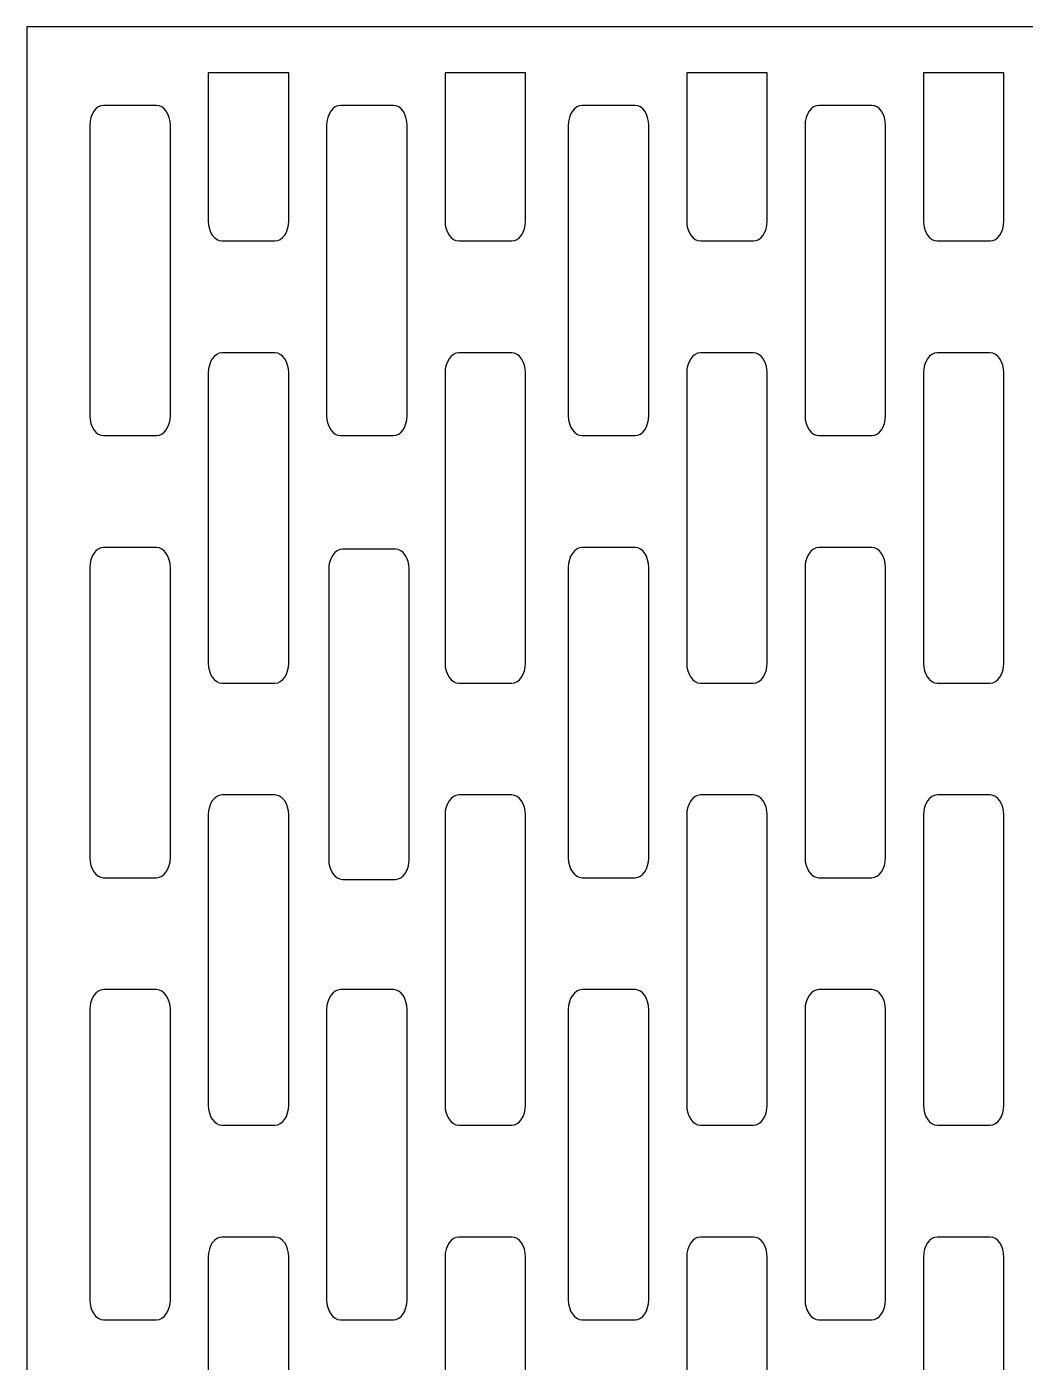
# Model space of a CAD drawing. Header units: centimetres. Extents: x -27 to -22, y -3.9 to 9.
# Drawn here: x -26.999 to -24.52, y 5.683 to 9.001 of the extents above; entities that cross this region are included whole.
import ezdxf

# ---------------------------------------------------------------- set-up
doc = ezdxf.new("R2010")
doc.units = ezdxf.units.CM
doc.header["$MEASUREMENT"] = 0
doc.layers.add('layer 1', color=7, linetype='Continuous')

msp = doc.modelspace()

# ---------------------------------------------------------------- linework, layer by layer
at = {"layer": 'layer 1', "color": 250, "lineweight": 30}
for points, knots in [([(-26.99913, 9.00078), (-26.99913, 9.00078), (-22.04045, 9.00078), (-22.04045, 9.00078), (-22.04045, 9.00078), (-22.04045, 9.00078), (-22.04045, -3.85302), (-22.04045, -3.85302), (-22.04045, -3.85302), (-22.04045, -3.85302), (-26.99913, -3.85302), (-26.99913, -3.85302), (-26.99913, -3.85302), (-26.99913, -3.85302), (-26.99913, 9.00078), (-26.99913, 9.00078)], [0, 0, 0, 0, 0.2, 0.2, 0.2, 0.2, 0.4, 0.4, 0.4, 0.4, 0.6, 0.6, 0.6, 0.6, 1, 1, 1, 1]), ([(-26.34866, 8.88597), (-26.34866, 8.88597), (-26.34866, 8.51805), (-26.34866, 8.51805), (-26.34866, 8.51805), (-26.34866, 8.49076), (-26.36397, 8.46845), (-26.38271, 8.46845), (-26.38271, 8.46845), (-26.38271, 8.46845), (-26.5143, 8.46845), (-26.5143, 8.46845), (-26.5143, 8.46845), (-26.53302, 8.46845), (-26.54834, 8.49076), (-26.54834, 8.51805), (-26.54834, 8.51805), (-26.54834, 8.51805), (-26.54834, 8.88597), (-26.54834, 8.88597), (-26.54834, 8.88597), (-26.54834, 8.88597), (-26.34866, 8.88597), (-26.34866, 8.88597)], [0, 0, 0, 0, 0.1428571, 0.1428571, 0.1428571, 0.1428571, 0.2857143, 0.2857143, 0.2857143, 0.2857143, 0.4285714, 0.4285714, 0.4285714, 0.4285714, 0.5714286, 0.5714286, 0.5714286, 0.5714286, 0.7142857, 0.7142857, 0.7142857, 0.7142857, 1, 1, 1, 1]), ([(-25.76085, 8.88597), (-25.76085, 8.88597), (-25.76085, 8.51805), (-25.76085, 8.51805), (-25.76085, 8.51805), (-25.76085, 8.49076), (-25.77618, 8.46845), (-25.7949, 8.46845), (-25.7949, 8.46845), (-25.7949, 8.46845), (-25.92648, 8.46845), (-25.92648, 8.46845), (-25.92648, 8.46845), (-25.94521, 8.46845), (-25.96052, 8.49076), (-25.96052, 8.51805), (-25.96052, 8.51805), (-25.96052, 8.51805), (-25.96052, 8.88597), (-25.96052, 8.88597), (-25.96052, 8.88597), (-25.96052, 8.88597), (-25.76085, 8.88597), (-25.76085, 8.88597)], [0, 0, 0, 0, 0.1428571, 0.1428571, 0.1428571, 0.1428571, 0.2857143, 0.2857143, 0.2857143, 0.2857143, 0.4285714, 0.4285714, 0.4285714, 0.4285714, 0.5714286, 0.5714286, 0.5714286, 0.5714286, 0.7142857, 0.7142857, 0.7142857, 0.7142857, 1, 1, 1, 1]), ([(-25.16084, 8.88597), (-25.16084, 8.88597), (-25.16084, 8.51805), (-25.16084, 8.51805), (-25.16084, 8.51805), (-25.16084, 8.49076), (-25.17614, 8.46845), (-25.19488, 8.46845), (-25.19488, 8.46845), (-25.19488, 8.46845), (-25.32648, 8.46845), (-25.32648, 8.46845), (-25.32648, 8.46845), (-25.3452, 8.46845), (-25.3605, 8.49076), (-25.3605, 8.51805), (-25.3605, 8.51805), (-25.3605, 8.51805), (-25.3605, 8.88597), (-25.3605, 8.88597), (-25.3605, 8.88597), (-25.3605, 8.88597), (-25.16084, 8.88597), (-25.16084, 8.88597)], [0, 0, 0, 0, 0.1428571, 0.1428571, 0.1428571, 0.1428571, 0.2857143, 0.2857143, 0.2857143, 0.2857143, 0.4285714, 0.4285714, 0.4285714, 0.4285714, 0.5714286, 0.5714286, 0.5714286, 0.5714286, 0.7142857, 0.7142857, 0.7142857, 0.7142857, 1, 1, 1, 1]), ([(-24.57301, 8.88597), (-24.57301, 8.88597), (-24.57301, 8.51805), (-24.57301, 8.51805), (-24.57301, 8.51805), (-24.57301, 8.49076), (-24.58834, 8.46846), (-24.60707, 8.46846), (-24.60707, 8.46846), (-24.60707, 8.46846), (-24.73866, 8.46846), (-24.73866, 8.46846), (-24.73866, 8.46846), (-24.75737, 8.46846), (-24.7727, 8.49076), (-24.7727, 8.51805), (-24.7727, 8.51805), (-24.7727, 8.51805), (-24.7727, 8.88597), (-24.7727, 8.88597), (-24.7727, 8.88597), (-24.7727, 8.88597), (-24.57301, 8.88597), (-24.57301, 8.88597)], [0, 0, 0, 0, 0.1428571, 0.1428571, 0.1428571, 0.1428571, 0.2857143, 0.2857143, 0.2857143, 0.2857143, 0.4285714, 0.4285714, 0.4285714, 0.4285714, 0.5714286, 0.5714286, 0.5714286, 0.5714286, 0.7142857, 0.7142857, 0.7142857, 0.7142857, 1, 1, 1, 1]), ([(-26.80817, 8.80528), (-26.80817, 8.80528), (-26.6766, 8.80528), (-26.6766, 8.80528), (-26.6766, 8.80528), (-26.65787, 8.80528), (-26.64254, 8.78296), (-26.64254, 8.75568), (-26.64254, 8.75568), (-26.64254, 8.75568), (-26.64254, 8.03452), (-26.64254, 8.03452), (-26.64254, 8.03452), (-26.64254, 8.00722), (-26.65787, 7.98491), (-26.6766, 7.98491), (-26.6766, 7.98491), (-26.6766, 7.98491), (-26.80817, 7.98491), (-26.80817, 7.98491), (-26.80817, 7.98491), (-26.82692, 7.98491), (-26.84223, 8.00722), (-26.84223, 8.03452), (-26.84223, 8.03452), (-26.84223, 8.03452), (-26.84223, 8.75568), (-26.84223, 8.75568), (-26.84223, 8.75568), (-26.84223, 8.78296), (-26.82692, 8.80528), (-26.80817, 8.80528)], [0, 0, 0, 0, 0.1111111, 0.1111111, 0.1111111, 0.1111111, 0.2222222, 0.2222222, 0.2222222, 0.2222222, 0.3333333, 0.3333333, 0.3333333, 0.3333333, 0.4444444, 0.4444444, 0.4444444, 0.4444444, 0.5555556, 0.5555556, 0.5555556, 0.5555556, 0.6666667, 0.6666667, 0.6666667, 0.6666667, 0.7777778, 0.7777778, 0.7777778, 0.7777778, 1, 1, 1, 1]), ([(-26.22038, 8.80528), (-26.22038, 8.80528), (-26.08882, 8.80528), (-26.08882, 8.80528), (-26.08882, 8.80528), (-26.07007, 8.80528), (-26.05476, 8.78296), (-26.05476, 8.75568), (-26.05476, 8.75568), (-26.05476, 8.75568), (-26.05476, 8.03452), (-26.05476, 8.03452), (-26.05476, 8.03452), (-26.05476, 8.00722), (-26.07007, 7.98491), (-26.08882, 7.98491), (-26.08882, 7.98491), (-26.08882, 7.98491), (-26.22038, 7.98491), (-26.22038, 7.98491), (-26.22038, 7.98491), (-26.23911, 7.98491), (-26.25443, 8.00722), (-26.25443, 8.03452), (-26.25443, 8.03452), (-26.25443, 8.03452), (-26.25443, 8.75568), (-26.25443, 8.75568), (-26.25443, 8.75568), (-26.25443, 8.78296), (-26.23911, 8.80528), (-26.22038, 8.80528)], [0, 0, 0, 0, 0.1111111, 0.1111111, 0.1111111, 0.1111111, 0.2222222, 0.2222222, 0.2222222, 0.2222222, 0.3333333, 0.3333333, 0.3333333, 0.3333333, 0.4444444, 0.4444444, 0.4444444, 0.4444444, 0.5555556, 0.5555556, 0.5555556, 0.5555556, 0.6666667, 0.6666667, 0.6666667, 0.6666667, 0.7777778, 0.7777778, 0.7777778, 0.7777778, 1, 1, 1, 1]), ([(-25.62035, 8.80528), (-25.62035, 8.80528), (-25.48877, 8.80528), (-25.48877, 8.80528), (-25.48877, 8.80528), (-25.47004, 8.80528), (-25.45472, 8.78296), (-25.45472, 8.75568), (-25.45472, 8.75568), (-25.45472, 8.75568), (-25.45472, 8.03452), (-25.45472, 8.03452), (-25.45472, 8.03452), (-25.45472, 8.00722), (-25.47004, 7.98491), (-25.48877, 7.98491), (-25.48877, 7.98491), (-25.48877, 7.98491), (-25.62035, 7.98491), (-25.62035, 7.98491), (-25.62035, 7.98491), (-25.6391, 7.98491), (-25.6544, 8.00722), (-25.6544, 8.03452), (-25.6544, 8.03452), (-25.6544, 8.03452), (-25.6544, 8.75568), (-25.6544, 8.75568), (-25.6544, 8.75568), (-25.6544, 8.78296), (-25.6391, 8.80528), (-25.62035, 8.80528)], [0, 0, 0, 0, 0.1111111, 0.1111111, 0.1111111, 0.1111111, 0.2222222, 0.2222222, 0.2222222, 0.2222222, 0.3333333, 0.3333333, 0.3333333, 0.3333333, 0.4444444, 0.4444444, 0.4444444, 0.4444444, 0.5555556, 0.5555556, 0.5555556, 0.5555556, 0.6666667, 0.6666667, 0.6666667, 0.6666667, 0.7777778, 0.7777778, 0.7777778, 0.7777778, 1, 1, 1, 1]), ([(-25.03255, 8.80528), (-25.03255, 8.80528), (-24.90096, 8.80528), (-24.90096, 8.80528), (-24.90096, 8.80528), (-24.88224, 8.80528), (-24.86693, 8.78296), (-24.86693, 8.75568), (-24.86693, 8.75568), (-24.86693, 8.75568), (-24.86693, 8.03452), (-24.86693, 8.03452), (-24.86693, 8.03452), (-24.86693, 8.00722), (-24.88224, 7.98491), (-24.90096, 7.98491), (-24.90096, 7.98491), (-24.90096, 7.98491), (-25.03255, 7.98491), (-25.03255, 7.98491), (-25.03255, 7.98491), (-25.05128, 7.98491), (-25.06661, 8.00722), (-25.06661, 8.03452), (-25.06661, 8.03452), (-25.06661, 8.03452), (-25.06661, 8.75568), (-25.06661, 8.75568), (-25.06661, 8.75568), (-25.06661, 8.78296), (-25.05128, 8.80528), (-25.03255, 8.80528)], [0, 0, 0, 0, 0.1111111, 0.1111111, 0.1111111, 0.1111111, 0.2222222, 0.2222222, 0.2222222, 0.2222222, 0.3333333, 0.3333333, 0.3333333, 0.3333333, 0.4444444, 0.4444444, 0.4444444, 0.4444444, 0.5555556, 0.5555556, 0.5555556, 0.5555556, 0.6666667, 0.6666667, 0.6666667, 0.6666667, 0.7777778, 0.7777778, 0.7777778, 0.7777778, 1, 1, 1, 1]), ([(-26.5143, 8.19052), (-26.5143, 8.19052), (-26.38271, 8.19052), (-26.38271, 8.19052), (-26.38271, 8.19052), (-26.36397, 8.19052), (-26.34866, 8.16822), (-26.34866, 8.14094), (-26.34866, 8.14094), (-26.34866, 8.14094), (-26.34866, 7.41976), (-26.34866, 7.41976), (-26.34866, 7.41976), (-26.34866, 7.39248), (-26.36397, 7.37017), (-26.38271, 7.37017), (-26.38271, 7.37017), (-26.38271, 7.37017), (-26.5143, 7.37017), (-26.5143, 7.37017), (-26.5143, 7.37017), (-26.53302, 7.37017), (-26.54834, 7.39248), (-26.54834, 7.41976), (-26.54834, 7.41976), (-26.54834, 7.41976), (-26.54834, 8.14094), (-26.54834, 8.14094), (-26.54834, 8.14094), (-26.54834, 8.16822), (-26.53302, 8.19052), (-26.5143, 8.19052)], [0, 0, 0, 0, 0.1111111, 0.1111111, 0.1111111, 0.1111111, 0.2222222, 0.2222222, 0.2222222, 0.2222222, 0.3333333, 0.3333333, 0.3333333, 0.3333333, 0.4444444, 0.4444444, 0.4444444, 0.4444444, 0.5555556, 0.5555556, 0.5555556, 0.5555556, 0.6666667, 0.6666667, 0.6666667, 0.6666667, 0.7777778, 0.7777778, 0.7777778, 0.7777778, 1, 1, 1, 1]), ([(-25.92648, 8.19052), (-25.92648, 8.19052), (-25.7949, 8.19052), (-25.7949, 8.19052), (-25.7949, 8.19052), (-25.77618, 8.19052), (-25.76085, 8.16822), (-25.76085, 8.14094), (-25.76085, 8.14094), (-25.76085, 8.14094), (-25.76085, 7.41976), (-25.76085, 7.41976), (-25.76085, 7.41976), (-25.76085, 7.39248), (-25.77618, 7.37017), (-25.7949, 7.37017), (-25.7949, 7.37017), (-25.7949, 7.37017), (-25.92648, 7.37017), (-25.92648, 7.37017), (-25.92648, 7.37017), (-25.94521, 7.37017), (-25.96052, 7.39248), (-25.96052, 7.41976), (-25.96052, 7.41976), (-25.96052, 7.41976), (-25.96052, 8.14094), (-25.96052, 8.14094), (-25.96052, 8.14094), (-25.96052, 8.16822), (-25.94521, 8.19052), (-25.92648, 8.19052)], [0, 0, 0, 0, 0.1111111, 0.1111111, 0.1111111, 0.1111111, 0.2222222, 0.2222222, 0.2222222, 0.2222222, 0.3333333, 0.3333333, 0.3333333, 0.3333333, 0.4444444, 0.4444444, 0.4444444, 0.4444444, 0.5555556, 0.5555556, 0.5555556, 0.5555556, 0.6666667, 0.6666667, 0.6666667, 0.6666667, 0.7777778, 0.7777778, 0.7777778, 0.7777778, 1, 1, 1, 1]), ([(-25.32648, 8.19052), (-25.32648, 8.19052), (-25.19488, 8.19052), (-25.19488, 8.19052), (-25.19488, 8.19052), (-25.17614, 8.19052), (-25.16084, 8.16822), (-25.16084, 8.14094), (-25.16084, 8.14094), (-25.16084, 8.14094), (-25.16084, 7.41976), (-25.16084, 7.41976), (-25.16084, 7.41976), (-25.16084, 7.39248), (-25.17614, 7.37017), (-25.19488, 7.37017), (-25.19488, 7.37017), (-25.19488, 7.37017), (-25.32648, 7.37017), (-25.32648, 7.37017), (-25.32648, 7.37017), (-25.3452, 7.37017), (-25.3605, 7.39248), (-25.3605, 7.41976), (-25.3605, 7.41976), (-25.3605, 7.41976), (-25.3605, 8.14094), (-25.3605, 8.14094), (-25.3605, 8.14094), (-25.3605, 8.16822), (-25.3452, 8.19052), (-25.32648, 8.19052)], [0, 0, 0, 0, 0.1111111, 0.1111111, 0.1111111, 0.1111111, 0.2222222, 0.2222222, 0.2222222, 0.2222222, 0.3333333, 0.3333333, 0.3333333, 0.3333333, 0.4444444, 0.4444444, 0.4444444, 0.4444444, 0.5555556, 0.5555556, 0.5555556, 0.5555556, 0.6666667, 0.6666667, 0.6666667, 0.6666667, 0.7777778, 0.7777778, 0.7777778, 0.7777778, 1, 1, 1, 1]), ([(-24.73866, 8.19053), (-24.73866, 8.19053), (-24.60707, 8.19053), (-24.60707, 8.19053), (-24.60707, 8.19053), (-24.58834, 8.19053), (-24.57301, 8.16822), (-24.57301, 8.14095), (-24.57301, 8.14095), (-24.57301, 8.14095), (-24.57301, 7.41977), (-24.57301, 7.41977), (-24.57301, 7.41977), (-24.57301, 7.39249), (-24.58834, 7.37019), (-24.60707, 7.37019), (-24.60707, 7.37019), (-24.60707, 7.37019), (-24.73866, 7.37019), (-24.73866, 7.37019), (-24.73866, 7.37019), (-24.75737, 7.37019), (-24.7727, 7.39249), (-24.7727, 7.41977), (-24.7727, 7.41977), (-24.7727, 7.41977), (-24.7727, 8.14095), (-24.7727, 8.14095), (-24.7727, 8.14095), (-24.7727, 8.16822), (-24.75737, 8.19053), (-24.73866, 8.19053)], [0, 0, 0, 0, 0.1111111, 0.1111111, 0.1111111, 0.1111111, 0.2222222, 0.2222222, 0.2222222, 0.2222222, 0.3333333, 0.3333333, 0.3333333, 0.3333333, 0.4444444, 0.4444444, 0.4444444, 0.4444444, 0.5555556, 0.5555556, 0.5555556, 0.5555556, 0.6666667, 0.6666667, 0.6666667, 0.6666667, 0.7777778, 0.7777778, 0.7777778, 0.7777778, 1, 1, 1, 1]), ([(-26.80817, 7.70699), (-26.80817, 7.70699), (-26.6766, 7.70699), (-26.6766, 7.70699), (-26.6766, 7.70699), (-26.65787, 7.70699), (-26.64254, 7.68469), (-26.64254, 7.65739), (-26.64254, 7.65739), (-26.64254, 7.65739), (-26.64254, 6.93623), (-26.64254, 6.93623), (-26.64254, 6.93623), (-26.64254, 6.90896), (-26.65787, 6.88664), (-26.6766, 6.88664), (-26.6766, 6.88664), (-26.6766, 6.88664), (-26.80817, 6.88664), (-26.80817, 6.88664), (-26.80817, 6.88664), (-26.82692, 6.88664), (-26.84223, 6.90896), (-26.84223, 6.93623), (-26.84223, 6.93623), (-26.84223, 6.93623), (-26.84223, 7.65739), (-26.84223, 7.65739), (-26.84223, 7.65739), (-26.84223, 7.68469), (-26.82692, 7.70699), (-26.80817, 7.70699)], [0, 0, 0, 0, 0.1111111, 0.1111111, 0.1111111, 0.1111111, 0.2222222, 0.2222222, 0.2222222, 0.2222222, 0.3333333, 0.3333333, 0.3333333, 0.3333333, 0.4444444, 0.4444444, 0.4444444, 0.4444444, 0.5555556, 0.5555556, 0.5555556, 0.5555556, 0.6666667, 0.6666667, 0.6666667, 0.6666667, 0.7777778, 0.7777778, 0.7777778, 0.7777778, 1, 1, 1, 1]), ([(-26.21528, 7.70284), (-26.21528, 7.70284), (-26.08368, 7.70284), (-26.08368, 7.70284), (-26.08368, 7.70284), (-26.06495, 7.70284), (-26.04964, 7.68052), (-26.04964, 7.65323), (-26.04964, 7.65323), (-26.04964, 7.65323), (-26.04964, 6.93207), (-26.04964, 6.93207), (-26.04964, 6.93207), (-26.04964, 6.90478), (-26.06495, 6.88248), (-26.08368, 6.88248), (-26.08368, 6.88248), (-26.08368, 6.88248), (-26.21528, 6.88248), (-26.21528, 6.88248), (-26.21528, 6.88248), (-26.23399, 6.88248), (-26.24932, 6.90478), (-26.24932, 6.93207), (-26.24932, 6.93207), (-26.24932, 6.93207), (-26.24932, 7.65323), (-26.24932, 7.65323), (-26.24932, 7.65323), (-26.24932, 7.68052), (-26.23399, 7.70284), (-26.21528, 7.70284)], [0, 0, 0, 0, 0.1111111, 0.1111111, 0.1111111, 0.1111111, 0.2222222, 0.2222222, 0.2222222, 0.2222222, 0.3333333, 0.3333333, 0.3333333, 0.3333333, 0.4444444, 0.4444444, 0.4444444, 0.4444444, 0.5555556, 0.5555556, 0.5555556, 0.5555556, 0.6666667, 0.6666667, 0.6666667, 0.6666667, 0.7777778, 0.7777778, 0.7777778, 0.7777778, 1, 1, 1, 1]), ([(-25.62035, 7.70699), (-25.62035, 7.70699), (-25.48877, 7.70699), (-25.48877, 7.70699), (-25.48877, 7.70699), (-25.47004, 7.70699), (-25.45472, 7.68469), (-25.45472, 7.65739), (-25.45472, 7.65739), (-25.45472, 7.65739), (-25.45472, 6.93623), (-25.45472, 6.93623), (-25.45472, 6.93623), (-25.45472, 6.90896), (-25.47004, 6.88664), (-25.48877, 6.88664), (-25.48877, 6.88664), (-25.48877, 6.88664), (-25.62035, 6.88664), (-25.62035, 6.88664), (-25.62035, 6.88664), (-25.6391, 6.88664), (-25.6544, 6.90896), (-25.6544, 6.93623), (-25.6544, 6.93623), (-25.6544, 6.93623), (-25.6544, 7.65739), (-25.6544, 7.65739), (-25.6544, 7.65739), (-25.6544, 7.68469), (-25.6391, 7.70699), (-25.62035, 7.70699)], [0, 0, 0, 0, 0.1111111, 0.1111111, 0.1111111, 0.1111111, 0.2222222, 0.2222222, 0.2222222, 0.2222222, 0.3333333, 0.3333333, 0.3333333, 0.3333333, 0.4444444, 0.4444444, 0.4444444, 0.4444444, 0.5555556, 0.5555556, 0.5555556, 0.5555556, 0.6666667, 0.6666667, 0.6666667, 0.6666667, 0.7777778, 0.7777778, 0.7777778, 0.7777778, 1, 1, 1, 1]), ([(-25.03255, 7.70699), (-25.03255, 7.70699), (-24.90096, 7.70699), (-24.90096, 7.70699), (-24.90096, 7.70699), (-24.88224, 7.70699), (-24.86693, 7.68469), (-24.86693, 7.65739), (-24.86693, 7.65739), (-24.86693, 7.65739), (-24.86693, 6.93623), (-24.86693, 6.93623), (-24.86693, 6.93623), (-24.86693, 6.90896), (-24.88224, 6.88664), (-24.90096, 6.88664), (-24.90096, 6.88664), (-24.90096, 6.88664), (-25.03255, 6.88664), (-25.03255, 6.88664), (-25.03255, 6.88664), (-25.05128, 6.88664), (-25.06661, 6.90896), (-25.06661, 6.93623), (-25.06661, 6.93623), (-25.06661, 6.93623), (-25.06661, 7.65739), (-25.06661, 7.65739), (-25.06661, 7.65739), (-25.06661, 7.68469), (-25.05128, 7.70699), (-25.03255, 7.70699)], [0, 0, 0, 0, 0.1111111, 0.1111111, 0.1111111, 0.1111111, 0.2222222, 0.2222222, 0.2222222, 0.2222222, 0.3333333, 0.3333333, 0.3333333, 0.3333333, 0.4444444, 0.4444444, 0.4444444, 0.4444444, 0.5555556, 0.5555556, 0.5555556, 0.5555556, 0.6666667, 0.6666667, 0.6666667, 0.6666667, 0.7777778, 0.7777778, 0.7777778, 0.7777778, 1, 1, 1, 1]), ([(-26.5143, 7.09225), (-26.5143, 7.09225), (-26.38271, 7.09225), (-26.38271, 7.09225), (-26.38271, 7.09225), (-26.36397, 7.09225), (-26.34866, 7.06994), (-26.34866, 7.04266), (-26.34866, 7.04266), (-26.34866, 7.04266), (-26.34866, 6.32148), (-26.34866, 6.32148), (-26.34866, 6.32148), (-26.34866, 6.29419), (-26.36397, 6.27189), (-26.38271, 6.27189), (-26.38271, 6.27189), (-26.38271, 6.27189), (-26.5143, 6.27189), (-26.5143, 6.27189), (-26.5143, 6.27189), (-26.53302, 6.27189), (-26.54834, 6.29419), (-26.54834, 6.32148), (-26.54834, 6.32148), (-26.54834, 6.32148), (-26.54834, 7.04266), (-26.54834, 7.04266), (-26.54834, 7.04266), (-26.54834, 7.06994), (-26.53302, 7.09225), (-26.5143, 7.09225)], [0, 0, 0, 0, 0.1111111, 0.1111111, 0.1111111, 0.1111111, 0.2222222, 0.2222222, 0.2222222, 0.2222222, 0.3333333, 0.3333333, 0.3333333, 0.3333333, 0.4444444, 0.4444444, 0.4444444, 0.4444444, 0.5555556, 0.5555556, 0.5555556, 0.5555556, 0.6666667, 0.6666667, 0.6666667, 0.6666667, 0.7777778, 0.7777778, 0.7777778, 0.7777778, 1, 1, 1, 1]), ([(-25.92648, 7.09225), (-25.92648, 7.09225), (-25.7949, 7.09225), (-25.7949, 7.09225), (-25.7949, 7.09225), (-25.77618, 7.09225), (-25.76085, 7.06994), (-25.76085, 7.04266), (-25.76085, 7.04266), (-25.76085, 7.04266), (-25.76085, 6.32148), (-25.76085, 6.32148), (-25.76085, 6.32148), (-25.76085, 6.29419), (-25.77618, 6.27189), (-25.7949, 6.27189), (-25.7949, 6.27189), (-25.7949, 6.27189), (-25.92648, 6.27189), (-25.92648, 6.27189), (-25.92648, 6.27189), (-25.94521, 6.27189), (-25.96052, 6.29419), (-25.96052, 6.32148), (-25.96052, 6.32148), (-25.96052, 6.32148), (-25.96052, 7.04266), (-25.96052, 7.04266), (-25.96052, 7.04266), (-25.96052, 7.06994), (-25.94521, 7.09225), (-25.92648, 7.09225)], [0, 0, 0, 0, 0.1111111, 0.1111111, 0.1111111, 0.1111111, 0.2222222, 0.2222222, 0.2222222, 0.2222222, 0.3333333, 0.3333333, 0.3333333, 0.3333333, 0.4444444, 0.4444444, 0.4444444, 0.4444444, 0.5555556, 0.5555556, 0.5555556, 0.5555556, 0.6666667, 0.6666667, 0.6666667, 0.6666667, 0.7777778, 0.7777778, 0.7777778, 0.7777778, 1, 1, 1, 1]), ([(-25.32648, 7.09225), (-25.32648, 7.09225), (-25.19488, 7.09225), (-25.19488, 7.09225), (-25.19488, 7.09225), (-25.17614, 7.09225), (-25.16084, 7.06994), (-25.16084, 7.04266), (-25.16084, 7.04266), (-25.16084, 7.04266), (-25.16084, 6.32148), (-25.16084, 6.32148), (-25.16084, 6.32148), (-25.16084, 6.29419), (-25.17614, 6.27189), (-25.19488, 6.27189), (-25.19488, 6.27189), (-25.19488, 6.27189), (-25.32648, 6.27189), (-25.32648, 6.27189), (-25.32648, 6.27189), (-25.3452, 6.27189), (-25.3605, 6.29419), (-25.3605, 6.32148), (-25.3605, 6.32148), (-25.3605, 6.32148), (-25.3605, 7.04266), (-25.3605, 7.04266), (-25.3605, 7.04266), (-25.3605, 7.06994), (-25.3452, 7.09225), (-25.32648, 7.09225)], [0, 0, 0, 0, 0.1111111, 0.1111111, 0.1111111, 0.1111111, 0.2222222, 0.2222222, 0.2222222, 0.2222222, 0.3333333, 0.3333333, 0.3333333, 0.3333333, 0.4444444, 0.4444444, 0.4444444, 0.4444444, 0.5555556, 0.5555556, 0.5555556, 0.5555556, 0.6666667, 0.6666667, 0.6666667, 0.6666667, 0.7777778, 0.7777778, 0.7777778, 0.7777778, 1, 1, 1, 1]), ([(-24.73866, 7.09226), (-24.73866, 7.09226), (-24.60707, 7.09226), (-24.60707, 7.09226), (-24.60707, 7.09226), (-24.58834, 7.09226), (-24.57301, 7.06994), (-24.57301, 7.04266), (-24.57301, 7.04266), (-24.57301, 7.04266), (-24.57301, 6.32149), (-24.57301, 6.32149), (-24.57301, 6.32149), (-24.57301, 6.29422), (-24.58834, 6.27189), (-24.60707, 6.27189), (-24.60707, 6.27189), (-24.60707, 6.27189), (-24.73866, 6.27189), (-24.73866, 6.27189), (-24.73866, 6.27189), (-24.75737, 6.27189), (-24.7727, 6.29422), (-24.7727, 6.32149), (-24.7727, 6.32149), (-24.7727, 6.32149), (-24.7727, 7.04266), (-24.7727, 7.04266), (-24.7727, 7.04266), (-24.7727, 7.06994), (-24.75737, 7.09226), (-24.73866, 7.09226)], [0, 0, 0, 0, 0.1111111, 0.1111111, 0.1111111, 0.1111111, 0.2222222, 0.2222222, 0.2222222, 0.2222222, 0.3333333, 0.3333333, 0.3333333, 0.3333333, 0.4444444, 0.4444444, 0.4444444, 0.4444444, 0.5555556, 0.5555556, 0.5555556, 0.5555556, 0.6666667, 0.6666667, 0.6666667, 0.6666667, 0.7777778, 0.7777778, 0.7777778, 0.7777778, 1, 1, 1, 1]), ([(-26.80817, 6.6087), (-26.80817, 6.6087), (-26.6766, 6.6087), (-26.6766, 6.6087), (-26.6766, 6.6087), (-26.65787, 6.6087), (-26.64254, 6.5864), (-26.64254, 6.55912), (-26.64254, 6.55912), (-26.64254, 6.55912), (-26.64254, 5.83794), (-26.64254, 5.83794), (-26.64254, 5.83794), (-26.64254, 5.81065), (-26.65787, 5.78836), (-26.6766, 5.78836), (-26.6766, 5.78836), (-26.6766, 5.78836), (-26.80817, 5.78836), (-26.80817, 5.78836), (-26.80817, 5.78836), (-26.82692, 5.78836), (-26.84223, 5.81065), (-26.84223, 5.83794), (-26.84223, 5.83794), (-26.84223, 5.83794), (-26.84223, 6.55912), (-26.84223, 6.55912), (-26.84223, 6.55912), (-26.84223, 6.5864), (-26.82692, 6.6087), (-26.80817, 6.6087)], [0, 0, 0, 0, 0.1111111, 0.1111111, 0.1111111, 0.1111111, 0.2222222, 0.2222222, 0.2222222, 0.2222222, 0.3333333, 0.3333333, 0.3333333, 0.3333333, 0.4444444, 0.4444444, 0.4444444, 0.4444444, 0.5555556, 0.5555556, 0.5555556, 0.5555556, 0.6666667, 0.6666667, 0.6666667, 0.6666667, 0.7777778, 0.7777778, 0.7777778, 0.7777778, 1, 1, 1, 1]), ([(-26.22038, 6.6087), (-26.22038, 6.6087), (-26.08882, 6.6087), (-26.08882, 6.6087), (-26.08882, 6.6087), (-26.07007, 6.6087), (-26.05476, 6.5864), (-26.05476, 6.55912), (-26.05476, 6.55912), (-26.05476, 6.55912), (-26.05476, 5.83794), (-26.05476, 5.83794), (-26.05476, 5.83794), (-26.05476, 5.81065), (-26.07007, 5.78836), (-26.08882, 5.78836), (-26.08882, 5.78836), (-26.08882, 5.78836), (-26.22038, 5.78836), (-26.22038, 5.78836), (-26.22038, 5.78836), (-26.23911, 5.78836), (-26.25443, 5.81065), (-26.25443, 5.83794), (-26.25443, 5.83794), (-26.25443, 5.83794), (-26.25443, 6.55912), (-26.25443, 6.55912), (-26.25443, 6.55912), (-26.25443, 6.5864), (-26.23911, 6.6087), (-26.22038, 6.6087)], [0, 0, 0, 0, 0.1111111, 0.1111111, 0.1111111, 0.1111111, 0.2222222, 0.2222222, 0.2222222, 0.2222222, 0.3333333, 0.3333333, 0.3333333, 0.3333333, 0.4444444, 0.4444444, 0.4444444, 0.4444444, 0.5555556, 0.5555556, 0.5555556, 0.5555556, 0.6666667, 0.6666667, 0.6666667, 0.6666667, 0.7777778, 0.7777778, 0.7777778, 0.7777778, 1, 1, 1, 1]), ([(-25.62035, 6.6087), (-25.62035, 6.6087), (-25.48877, 6.6087), (-25.48877, 6.6087), (-25.48877, 6.6087), (-25.47004, 6.6087), (-25.45472, 6.5864), (-25.45472, 6.55912), (-25.45472, 6.55912), (-25.45472, 6.55912), (-25.45472, 5.83794), (-25.45472, 5.83794), (-25.45472, 5.83794), (-25.45472, 5.81065), (-25.47004, 5.78836), (-25.48877, 5.78836), (-25.48877, 5.78836), (-25.48877, 5.78836), (-25.62035, 5.78836), (-25.62035, 5.78836), (-25.62035, 5.78836), (-25.6391, 5.78836), (-25.6544, 5.81065), (-25.6544, 5.83794), (-25.6544, 5.83794), (-25.6544, 5.83794), (-25.6544, 6.55912), (-25.6544, 6.55912), (-25.6544, 6.55912), (-25.6544, 6.5864), (-25.6391, 6.6087), (-25.62035, 6.6087)], [0, 0, 0, 0, 0.1111111, 0.1111111, 0.1111111, 0.1111111, 0.2222222, 0.2222222, 0.2222222, 0.2222222, 0.3333333, 0.3333333, 0.3333333, 0.3333333, 0.4444444, 0.4444444, 0.4444444, 0.4444444, 0.5555556, 0.5555556, 0.5555556, 0.5555556, 0.6666667, 0.6666667, 0.6666667, 0.6666667, 0.7777778, 0.7777778, 0.7777778, 0.7777778, 1, 1, 1, 1]), ([(-25.03255, 6.6087), (-25.03255, 6.6087), (-24.90096, 6.6087), (-24.90096, 6.6087), (-24.90096, 6.6087), (-24.88224, 6.6087), (-24.86693, 6.5864), (-24.86693, 6.55912), (-24.86693, 6.55912), (-24.86693, 6.55912), (-24.86693, 5.83794), (-24.86693, 5.83794), (-24.86693, 5.83794), (-24.86693, 5.81065), (-24.88224, 5.78836), (-24.90096, 5.78836), (-24.90096, 5.78836), (-24.90096, 5.78836), (-25.03255, 5.78836), (-25.03255, 5.78836), (-25.03255, 5.78836), (-25.05128, 5.78836), (-25.06661, 5.81065), (-25.06661, 5.83794), (-25.06661, 5.83794), (-25.06661, 5.83794), (-25.06661, 6.55912), (-25.06661, 6.55912), (-25.06661, 6.55912), (-25.06661, 6.5864), (-25.05128, 6.6087), (-25.03255, 6.6087)], [0, 0, 0, 0, 0.1111111, 0.1111111, 0.1111111, 0.1111111, 0.2222222, 0.2222222, 0.2222222, 0.2222222, 0.3333333, 0.3333333, 0.3333333, 0.3333333, 0.4444444, 0.4444444, 0.4444444, 0.4444444, 0.5555556, 0.5555556, 0.5555556, 0.5555556, 0.6666667, 0.6666667, 0.6666667, 0.6666667, 0.7777778, 0.7777778, 0.7777778, 0.7777778, 1, 1, 1, 1]), ([(-26.5143, 5.99398), (-26.5143, 5.99398), (-26.38271, 5.99398), (-26.38271, 5.99398), (-26.38271, 5.99398), (-26.36397, 5.99398), (-26.34866, 5.97167), (-26.34866, 5.94438), (-26.34866, 5.94438), (-26.34866, 5.94438), (-26.34866, 5.22321), (-26.34866, 5.22321), (-26.34866, 5.22321), (-26.34866, 5.19592), (-26.36397, 5.17363), (-26.38271, 5.17363), (-26.38271, 5.17363), (-26.38271, 5.17363), (-26.5143, 5.17363), (-26.5143, 5.17363), (-26.5143, 5.17363), (-26.53302, 5.17363), (-26.54834, 5.19592), (-26.54834, 5.22321), (-26.54834, 5.22321), (-26.54834, 5.22321), (-26.54834, 5.94438), (-26.54834, 5.94438), (-26.54834, 5.94438), (-26.54834, 5.97167), (-26.53302, 5.99398), (-26.5143, 5.99398)], [0, 0, 0, 0, 0.1111111, 0.1111111, 0.1111111, 0.1111111, 0.2222222, 0.2222222, 0.2222222, 0.2222222, 0.3333333, 0.3333333, 0.3333333, 0.3333333, 0.4444444, 0.4444444, 0.4444444, 0.4444444, 0.5555556, 0.5555556, 0.5555556, 0.5555556, 0.6666667, 0.6666667, 0.6666667, 0.6666667, 0.7777778, 0.7777778, 0.7777778, 0.7777778, 1, 1, 1, 1]), ([(-25.92648, 5.99398), (-25.92648, 5.99398), (-25.7949, 5.99398), (-25.7949, 5.99398), (-25.7949, 5.99398), (-25.77618, 5.99398), (-25.76085, 5.97167), (-25.76085, 5.94438), (-25.76085, 5.94438), (-25.76085, 5.94438), (-25.76085, 5.22321), (-25.76085, 5.22321), (-25.76085, 5.22321), (-25.76085, 5.19592), (-25.77618, 5.17363), (-25.7949, 5.17363), (-25.7949, 5.17363), (-25.7949, 5.17363), (-25.92648, 5.17363), (-25.92648, 5.17363), (-25.92648, 5.17363), (-25.94521, 5.17363), (-25.96052, 5.19592), (-25.96052, 5.22321), (-25.96052, 5.22321), (-25.96052, 5.22321), (-25.96052, 5.94438), (-25.96052, 5.94438), (-25.96052, 5.94438), (-25.96052, 5.97167), (-25.94521, 5.99398), (-25.92648, 5.99398)], [0, 0, 0, 0, 0.1111111, 0.1111111, 0.1111111, 0.1111111, 0.2222222, 0.2222222, 0.2222222, 0.2222222, 0.3333333, 0.3333333, 0.3333333, 0.3333333, 0.4444444, 0.4444444, 0.4444444, 0.4444444, 0.5555556, 0.5555556, 0.5555556, 0.5555556, 0.6666667, 0.6666667, 0.6666667, 0.6666667, 0.7777778, 0.7777778, 0.7777778, 0.7777778, 1, 1, 1, 1]), ([(-25.32648, 5.99398), (-25.32648, 5.99398), (-25.19488, 5.99398), (-25.19488, 5.99398), (-25.19488, 5.99398), (-25.17614, 5.99398), (-25.16084, 5.97167), (-25.16084, 5.94438), (-25.16084, 5.94438), (-25.16084, 5.94438), (-25.16084, 5.22321), (-25.16084, 5.22321), (-25.16084, 5.22321), (-25.16084, 5.19592), (-25.17614, 5.17363), (-25.19488, 5.17363), (-25.19488, 5.17363), (-25.19488, 5.17363), (-25.32648, 5.17363), (-25.32648, 5.17363), (-25.32648, 5.17363), (-25.3452, 5.17363), (-25.3605, 5.19592), (-25.3605, 5.22321), (-25.3605, 5.22321), (-25.3605, 5.22321), (-25.3605, 5.94438), (-25.3605, 5.94438), (-25.3605, 5.94438), (-25.3605, 5.97167), (-25.3452, 5.99398), (-25.32648, 5.99398)], [0, 0, 0, 0, 0.1111111, 0.1111111, 0.1111111, 0.1111111, 0.2222222, 0.2222222, 0.2222222, 0.2222222, 0.3333333, 0.3333333, 0.3333333, 0.3333333, 0.4444444, 0.4444444, 0.4444444, 0.4444444, 0.5555556, 0.5555556, 0.5555556, 0.5555556, 0.6666667, 0.6666667, 0.6666667, 0.6666667, 0.7777778, 0.7777778, 0.7777778, 0.7777778, 1, 1, 1, 1]), ([(-24.73866, 5.99398), (-24.73866, 5.99398), (-24.60707, 5.99398), (-24.60707, 5.99398), (-24.60707, 5.99398), (-24.58834, 5.99398), (-24.57301, 5.97167), (-24.57301, 5.94438), (-24.57301, 5.94438), (-24.57301, 5.94438), (-24.57301, 5.22321), (-24.57301, 5.22321), (-24.57301, 5.22321), (-24.57301, 5.19594), (-24.58834, 5.17363), (-24.60707, 5.17363), (-24.60707, 5.17363), (-24.60707, 5.17363), (-24.73866, 5.17363), (-24.73866, 5.17363), (-24.73866, 5.17363), (-24.75737, 5.17363), (-24.7727, 5.19594), (-24.7727, 5.22321), (-24.7727, 5.22321), (-24.7727, 5.22321), (-24.7727, 5.94438), (-24.7727, 5.94438), (-24.7727, 5.94438), (-24.7727, 5.97167), (-24.75737, 5.99398), (-24.73866, 5.99398)], [0, 0, 0, 0, 0.1111111, 0.1111111, 0.1111111, 0.1111111, 0.2222222, 0.2222222, 0.2222222, 0.2222222, 0.3333333, 0.3333333, 0.3333333, 0.3333333, 0.4444444, 0.4444444, 0.4444444, 0.4444444, 0.5555556, 0.5555556, 0.5555556, 0.5555556, 0.6666667, 0.6666667, 0.6666667, 0.6666667, 0.7777778, 0.7777778, 0.7777778, 0.7777778, 1, 1, 1, 1])]:
    msp.add_open_spline(points, degree=3, knots=knots, dxfattribs=at)

doc.saveas('drawing.dxf')
